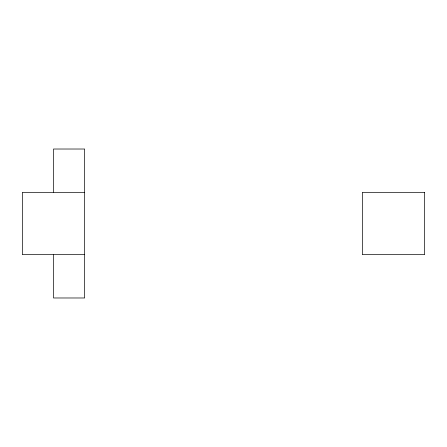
<?xml version="1.0" encoding="UTF-8"?>
<svg xmlns="http://www.w3.org/2000/svg" width="447" height="447" viewBox="0 0 447 447"><rect width="100%" height="100%" fill="white"/><g stroke="black" fill="none" stroke-linecap="round" stroke-linejoin="round"><path stroke-width="0.67" d="M84.662 192.344L22.35 192.344L22.35 254.656L84.662 254.656M53.506 192.176L53.506 149.019L84.662 149.019L84.662 297.981L53.506 297.981L53.506 254.824M424.65 192.344L362.338 192.344L362.338 254.656L424.65 254.656L424.65 192.344"/></g></svg>
